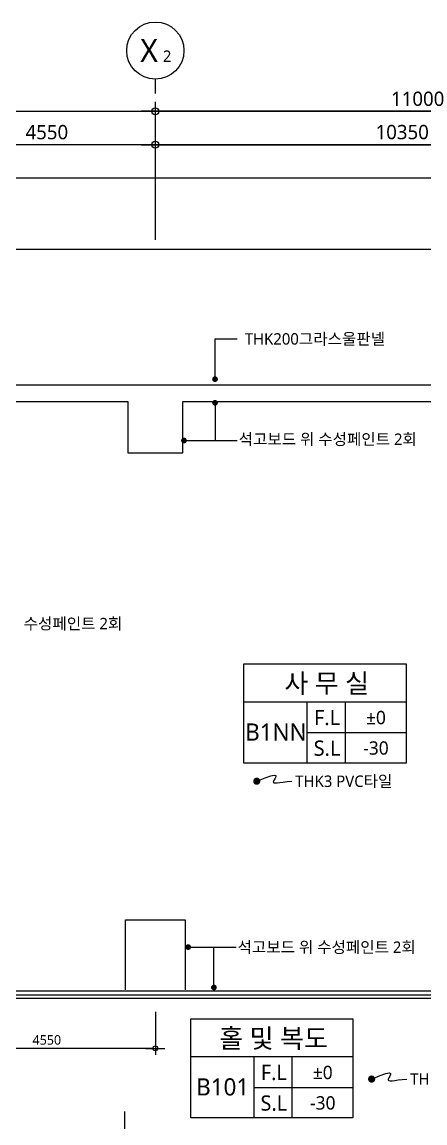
# Model space of a CAD drawing. Header units: millimetres. Extents: x 3775 to 244986, y 1861 to 55808.
# Drawn here: x 19255 to 27702, y 28887 to 51997 of the extents above; entities that cross this region are included whole.
import ezdxf
from ezdxf.enums import TextEntityAlignment as Align

# ---------------------------------------------------------------- set-up
doc = ezdxf.new("R2010")
doc.units = ezdxf.units.MM
doc.header["$LTSCALE"] = 100
doc.header["$MEASUREMENT"] = 0
doc.header["$PDSIZE"] = -10
doc.linetypes.add('CEN', pattern=[62, 60, -1, 0, -1])
doc.layers.get('0').update_dxf_attribs({"linetype": 'CONTINUOUS'})
doc.layers.get('Defpoints').update_dxf_attribs({"color": 171, "linetype": 'CONTINUOUS'})
for name, color, linetype in [('CEN(ST)', 1, 'CEN'), ('INS', 252, 'BATTING'), ('LED', 7, 'CONTINUOUS'), ('NDIM', 7, 'CONTINUOUS'), ('SYM(AXIS)', 7, 'CONTINUOUS'), ('TEXT(AXIS)', 2, 'CONTINUOUS'), ('TEXT(MIN)', 7, 'CONTINUOUS'), ('TEXT(실명)', 3, 'CONTINUOUS'), ('TEXT-기입', 6, 'CONTINUOUS'), ('TITLE', 7, 'CONTINUOUS'), ('WALL-석고보드', 7, 'CONTINUOUS')]:
    doc.layers.add(name, color=color, linetype=linetype)
doc.styles.add('CGS', font='cgse', dxfattribs={"bigfont": 'cgs'})
doc.styles.add('나눔바른고딕', font='NanumBarunGothic.ttf')
doc.linetypes.add('BATTING', pattern='A,0.0001,-0.1,[134,ltypeshp.shx,S=0.1,R=0,X=-0.1,Y=0],-0.2,[134,ltypeshp.shx,S=0.1,R=180,X=0.1,Y=0],-0.1', length=0.4001)
doc.dimstyles.new('NDIM 1200', dxfattribs={"dimscale": 75, "dimtxt": 3, "dimasz": 1, "dimexe": 2, "dimexo": 2, "dimgap": 1, "dimtad": 1, "dimdec": 0, "dimdsep": 46, "dimtxsty": 'CGS', "dimblk": 'DOT0', "dimcen": 1, "dimdle": 8, "dimclrd": 256, "dimclre": 256, "dimclrt": 256, "dimadec": 0, "dimazin": 0, "dimtfac": 1, "dimtdec": 0, "dimtix": 1, "dimtmove": 2, "dimatfit": 3, "dimldrblk": 'DOT0', "dimfxl": 1, "dimtolj": 1, "dimtzin": 0, "dimlwd": -1, "dimlwe": -1, "dimarcsym": 0})

# ---------------------------------------------------------------- blocks, each defined once
blk = doc.blocks.new('DOT0')
blk.add_line((-3, 0), (3, 0))
at = {"color": 6}
blk.add_circle((0, 0), 0.75, dxfattribs=at)
blk = doc.blocks.new('*D167')
at = {"layer": 'Defpoints', "color": 0, "ltscale": 0.4, "transparency": 16777216}
for p in [(32400, 49422), (22050, 47222), (32400, 47222)]:
    blk.add_point(p, dxfattribs=at)
at = {"layer": 'NDIM', "ltscale": 0.4, "transparency": 16777216}
for p, q in [((22050, 47422), (22050, 49622)), ((32400, 47422), (32400, 49622)), ((22150, 49422), (32300, 49422))]:
    blk.add_line(p, q, dxfattribs=at)
at = {"layer": 'NDIM', "ltscale": 0.4, "transparency": 16777216, "xscale": 100, "yscale": 100, "zscale": 100, "rotation": 180}
blk.add_blockref('DOT0', (22050, 49422), dxfattribs=at)
at = {"layer": 'NDIM', "ltscale": 0.4, "transparency": 16777216, "xscale": 100, "yscale": 100, "zscale": 100}
blk.add_blockref('DOT0', (32400, 49422), dxfattribs=at)
at = {"layer": 'NDIM', "ltscale": 0.4, "transparency": 16777216, "insert": (27225, 49685), "char_height": 300, "attachment_point": 5, "style": '나눔바른고딕'}
blk.add_mtext('\\A1;10350', dxfattribs=at)
blk = doc.blocks.new('*D169')
at = {"layer": 'Defpoints', "color": 0, "ltscale": 0.4, "transparency": 16777216}
for p in [(17500, 49422), (17500, 47222), (22050, 47222)]:
    blk.add_point(p, dxfattribs=at)
at = {"layer": 'NDIM', "ltscale": 0.4, "transparency": 16777216}
for p, q in [((17500, 47422), (17500, 49622)), ((22050, 47422), (22050, 49622)), ((21950, 49422), (17600, 49422))]:
    blk.add_line(p, q, dxfattribs=at)
at = {"layer": 'NDIM', "ltscale": 0.4, "transparency": 16777216, "xscale": 100, "yscale": 100, "zscale": 100, "rotation": 180}
blk.add_blockref('DOT0', (17500, 49422), dxfattribs=at)
at = {"layer": 'NDIM', "ltscale": 0.4, "transparency": 16777216, "xscale": 100, "yscale": 100, "zscale": 100}
blk.add_blockref('DOT0', (22050, 49422), dxfattribs=at)
at = {"layer": 'NDIM', "ltscale": 0.4, "transparency": 16777216, "insert": (19775, 49684), "char_height": 300, "attachment_point": 5, "style": '나눔바른고딕'}
blk.add_mtext('\\A1;4550', dxfattribs=at)
blk = doc.blocks.new('A$C2F20087E')
at = {"layer": 'SYM(AXIS)'}
blk.add_line((600, 0), (600, 300), dxfattribs=at)
blk.add_circle((600, 900), 600, dxfattribs=at)
blk = doc.blocks.new('*D182')
at = {"layer": 'Defpoints', "color": 0, "ltscale": 0.4, "transparency": 16777216}
for p in [(22050, 50122), (22050, 47222), (33050, 47222)]:
    blk.add_point(p, dxfattribs=at)
at = {"layer": 'NDIM', "ltscale": 0.4, "transparency": 16777216}
for p, q in [((22050, 47422), (22050, 50322)), ((33050, 47422), (33050, 50322)), ((32950, 50122), (22150, 50122))]:
    blk.add_line(p, q, dxfattribs=at)
at = {"layer": 'NDIM', "ltscale": 0.4, "transparency": 16777216, "xscale": 100, "yscale": 100, "zscale": 100, "rotation": 180}
blk.add_blockref('DOT0', (22050, 50122), dxfattribs=at)
at = {"layer": 'NDIM', "ltscale": 0.4, "transparency": 16777216, "xscale": 100, "yscale": 100, "zscale": 100}
blk.add_blockref('DOT0', (33050, 50122), dxfattribs=at)
at = {"layer": 'NDIM', "ltscale": 0.4, "transparency": 16777216, "insert": (27550, 50384), "char_height": 300, "attachment_point": 5, "style": '나눔바른고딕'}
blk.add_mtext('\\A1;11000', dxfattribs=at)
blk = doc.blocks.new('*D183')
at = {"layer": 'Defpoints', "color": 0, "ltscale": 0.4, "transparency": 16777216}
for p in [(22050, 50122), (11050, 47222), (22050, 47222)]:
    blk.add_point(p, dxfattribs=at)
at = {"layer": 'NDIM', "ltscale": 0.4, "transparency": 16777216}
for p, q in [((11050, 47422), (11050, 50322)), ((22050, 47422), (22050, 50322)), ((11150, 50122), (21950, 50122))]:
    blk.add_line(p, q, dxfattribs=at)
at = {"layer": 'NDIM', "ltscale": 0.4, "transparency": 16777216, "xscale": 100, "yscale": 100, "zscale": 100, "rotation": 180}
blk.add_blockref('DOT0', (11050, 50122), dxfattribs=at)
at = {"layer": 'NDIM', "ltscale": 0.4, "transparency": 16777216, "xscale": 100, "yscale": 100, "zscale": 100}
blk.add_blockref('DOT0', (22050, 50122), dxfattribs=at)
at = {"layer": 'NDIM', "ltscale": 0.4, "transparency": 16777216, "insert": (16550, 50384), "char_height": 300, "attachment_point": 5, "style": '나눔바른고딕'}
blk.add_mtext('\\A1;11000', dxfattribs=at)
blk = doc.blocks.new('A$C51E23882')
at = {"layer": 'TITLE'}
blk.add_lwpolyline([(8500, 0), (0, 0), (0, 5200), (8500, 5200)], close=True, dxfattribs=at)
for points in [[(8500, 3200), (0, 3200)], [(3300, 3200), (3300, 0)], [(5300, 3200), (5300, 0)], [(3300, 1600), (8500, 1600)]]:
    blk.add_lwpolyline(points, dxfattribs=at)
at = {"layer": 'TITLE', "style": '나눔바른고딕'}
for s, p in [('F.L', (4352, 2378)), ('S.L', (4352, 778))]:
    blk.add_text(s, height=800, dxfattribs=at).set_placement(p, align=Align.MIDDLE)
blk = doc.blocks.new('_Dot')
at = {"color": 0, "linetype": 'ByBlock', "lineweight": -2}
blk.add_line((-0.5, 0), (-1, 0), dxfattribs=at)
at = {"color": 0, "linetype": 'ByBlock', "const_width": 0.5}
blk.add_lwpolyline([(-0.25, 0, 1), (0.25, 0, 1)], format="xyb", close=True, dxfattribs=at)
blk = doc.blocks.new('*D308')
at = {"layer": 'Defpoints', "color": 0, "ltscale": 0.4, "transparency": 16777216}
for p in [(17500, 31354), (22050, 31354), (17500, 30453)]:
    blk.add_point(p, dxfattribs=at)
at = {"layer": 'NDIM', "ltscale": 0.4, "transparency": 16777216}
for p, q in [((17500, 31220), (17500, 30319)), ((22050, 31220), (22050, 30319)), ((21983, 30453), (17567, 30453))]:
    blk.add_line(p, q, dxfattribs=at)
at = {"layer": 'NDIM', "ltscale": 0.4, "transparency": 16777216, "xscale": 67, "yscale": 67, "zscale": 67, "rotation": 180}
blk.add_blockref('DOT0', (17500, 30453), dxfattribs=at)
at = {"layer": 'NDIM', "ltscale": 0.4, "transparency": 16777216, "xscale": 67, "yscale": 67, "zscale": 67}
blk.add_blockref('DOT0', (22050, 30453), dxfattribs=at)
at = {"layer": 'NDIM', "ltscale": 0.4, "transparency": 16777216, "insert": (19775, 30629), "char_height": 201, "attachment_point": 5, "style": '나눔바른고딕'}
blk.add_mtext('\\A1;4550', dxfattribs=at)

msp = doc.modelspace()

# ---------------------------------------------------------------- linework, layer by layer
at = {"layer": 'CEN(ST)', "ltscale": 10000}
for p, q in [((8550.1, 44378.8), (68118.8, 44378.8)), ((8550.1, 31578.8), (68118.8, 31578.8)), ((21399.8, 29129.7), (21399.8, 11251.7))]:
    msp.add_line(p, q, dxfattribs=at)
at = {"layer": 'Defpoints', "ltscale": 10000}
for points in [[(5650.1, 8351.7), (71018.8, 8351.7), (71018.8, 50121.6), (5650.1, 50121.6)], [(6350.1, 9051.7), (70318.8, 9051.7), (70318.8, 49421.6), (6350.1, 49421.6)], [(7050.1, 9751.7), (69618.8, 9751.7), (69618.8, 48721.6), (7050.1, 48721.6)], [(8550.1, 11251.7), (68118.8, 11251.7), (68118.8, 47221.6), (8550.1, 47221.6)]]:
    msp.add_lwpolyline(points, close=True, dxfattribs=at)
at = {"layer": 'INS', "ltscale": 2.5}
msp.add_line((8550.1, 44378.8), (68118.8, 44378.8), dxfattribs=at)
at = {"layer": 'LED', "const_width": 75}
for points in [[(24176.2, 36097.7, -1), (24176.2, 36022.7, -1)], [(26584.1, 29846.4, -1), (26584.1, 29771.4, -1)]]:
    msp.add_lwpolyline(points, format="xyb", close=True, dxfattribs=at)
at = {"layer": 'LED'}
for points in [[(24176.2, 36060.2), (24354.7, 36134.7), (24473, 36174.8), (24542, 36187.1), (24572.3, 36178.1), (24574.9, 36154.2), (24560.6, 36121.9), (24540.1, 36087.6), (24524.3, 36057.8), (24522.1, 36037.6), (24535, 36026.6), (24562.8, 36023.3), (24605, 36025.7), (24661.3, 36032.4), (24731.3, 36041.5), (24814.7, 36051.3), (24911.2, 36060.2)], [(26584.1, 29808.9), (26762.6, 29883.3), (26880.9, 29923.5), (26949.9, 29935.8), (26980.2, 29926.8), (26982.8, 29902.9), (26968.5, 29870.5), (26948, 29836.2), (26932.2, 29806.4), (26930, 29786.2), (26942.9, 29775.3), (26970.7, 29771.9), (27012.9, 29774.4), (27069.2, 29781.1), (27139.2, 29790.2), (27222.6, 29800), (27319.1, 29808.9)]]:
    msp.add_lwpolyline(points, dxfattribs=at)
at = {"layer": 'NDIM', "ltscale": 10000}
for points in [[(22649.8, 43211.3), (23300.6, 43211.3)], [(22858.3, 32578), (23277.2, 32578)]]:
    msp.add_lwpolyline(points, dxfattribs=at)
at = {"layer": 'WALL-석고보드', "color": 8, "ltscale": 10000}
for points in [[(17594.8, 44028.8), (21474.8, 44028.8), (21474.8, 42953.8), (22624.8, 42953.8), (22624.8, 44028.8), (32324.8, 44028.8), (32324.8, 42978.8), (33599.8, 42978.8), (33599.8, 44028.8), (39824.8, 44028.8), (39824.8, 42828.8)], [(17424.8, 38263.8), (17424.8, 31503.8), (28524.8, 31503.8), (28524.8, 31653.8), (17574.8, 31653.8), (17574.8, 38263.8)], [(21424.8, 31678.8), (21424.8, 33153.8), (22674.8, 33153.8), (22674.8, 31678.8)]]:
    msp.add_lwpolyline(points, dxfattribs=at)

# ---------------------------------------------------------------- block references
msp.add_blockref('A$C2F20087E', (21449.8, 50496.6))
at = {"xscale": 0.4, "yscale": 0.4, "zscale": 0.4}
for p in [(23908.2, 36442.7), (22792.9, 28993.3)]:
    msp.add_blockref('A$C51E23882', p, dxfattribs=at)
at = {"layer": 'NDIM', "ltscale": 10000, "xscale": 120, "yscale": 120, "zscale": 120, "rotation": 180}
for p in [(22649.8, 43211.3), (22738.3, 32578)]:
    msp.add_blockref('_Dot', p, dxfattribs=at)

# ---------------------------------------------------------------- texts
at = {"layer": 'TEXT(AXIS)', "style": '나눔바른고딕'}
for s, height, p in [('X', 480, (21918.2, 51400.5)), ('2', 240, (22297.4, 51280.6))]:
    msp.add_text(s, height=height, dxfattribs=at).set_placement(p, align=Align.MIDDLE)
at = {"layer": 'TEXT(MIN)', "style": '나눔바른고딕'}
for s, p in [('THK200그라스울판넬', (26865.5, 45345.2)), ('석고보드 위 수성페인트 2회', (27532.2, 43239.4)), ('수성페인트 2회', (21356.6, 39369.1)), ('석고보드 위 수성페인트 2회', (27508.8, 32576.8))]:
    msp.add_text(s, height=240, dxfattribs=at).set_placement(p, align=Align.MIDDLE_RIGHT)
for p in [(24983.3, 36060.2), (27391.2, 29808.9)]:
    msp.add_text('THK3 PVC타일', height=240, dxfattribs=at).set_placement(p, align=Align.MIDDLE_LEFT)
at = {"layer": 'TEXT(실명)', "style": '나눔바른고딕'}
for s, p in [('사 무 실', (25643.3, 38120.4)), ('홀 및 복도', (24528, 30670.9))]:
    msp.add_text(s, height=400, dxfattribs=at).set_placement(p, align=Align.MIDDLE)
at = {"layer": 'TEXT-기입', "style": '나눔바른고딕'}
for s, p in [('±0', (26674.4, 37396.7)), ('-30', (26674.7, 36757.9)), ('±0', (25559.1, 29947.3)), ('-30', (25559.4, 29308.4))]:
    msp.add_text(s, height=280, dxfattribs=at).set_placement(p, align=Align.MIDDLE)
for s, p in [('B1NN', (24576.7, 37093.4)), ('B101', (23461.4, 29644))]:
    msp.add_text(s, height=360, dxfattribs=at).set_placement(p, align=Align.MIDDLE_CENTER)

# ---------------------------------------------------------------- dimensions: what is measured, and where the dimension line sits
at = {"layer": 'NDIM', "ltscale": 0.4}
for base, p1, p2, picture, middle in [((22049.8, 50121.6), (11049.8, 47221.6), (22049.8, 47221.6), '*D183', (16549.8, 50384.5)), ((32399.8, 49421.6), (22049.8, 47221.6), (32399.8, 47221.6), '*D167', (27224.8, 49684.7))]:
    dim = msp.add_linear_dim(base=base, p1=p1, p2=p2, dimstyle='NDIM 1200', override={"dimscale": 100, "dimtxsty": '나눔바른고딕'}, dxfattribs=at)
    dim.commit()
    dim.dimension.update_dxf_attribs({"geometry": picture, "text_midpoint": middle})
for base, p1, p2, override, picture, middle in [((22049.8, 50121.6), (33049.8, 47221.6), (22049.8, 47221.6), {"dimscale": 100, "dimtxsty": '나눔바른고딕'}, '*D182', (27549.8, 50384.5)), ((17499.8, 49421.6), (22049.8, 47221.6), (17499.8, 47221.6), {"dimscale": 100, "dimtxsty": '나눔바른고딕'}, '*D169', (19774.8, 49684.5)), ((17499.8, 30453.1), (22049.8, 31353.7), (17499.8, 31353.7), {"dimscale": 67, "dimtxsty": '나눔바른고딕'}, '*D308', (19774.8, 30629.3))]:
    dim = msp.add_linear_dim(base=base, p1=p1, p2=p2, angle=180, dimstyle='NDIM 1200', override=override, dxfattribs=at)
    dim.commit()
    dim.dimension.update_dxf_attribs({"geometry": picture, "text_midpoint": middle})

# ---------------------------------------------------------------- leaders
at = {"layer": 'NDIM', "ltscale": 10000}
for points in [[(23300.6, 44498.9), (23300.6, 45346.3), (23766.8, 45346.3)], [(23300.6, 44003.8), (23300.6, 43211.3), (23766.8, 43211.3)], [(23277.2, 31730.6), (23277.2, 32578), (23743.4, 32578)]]:
    msp.add_leader(points, dimstyle='NDIM 1200', override={"dimscale": 120, "dimasz": 1, "dimgap": 1, "dimtad": 0, "dimldrblk": 'Dot'}, dxfattribs=at)

doc.saveas('drawing.dxf')
